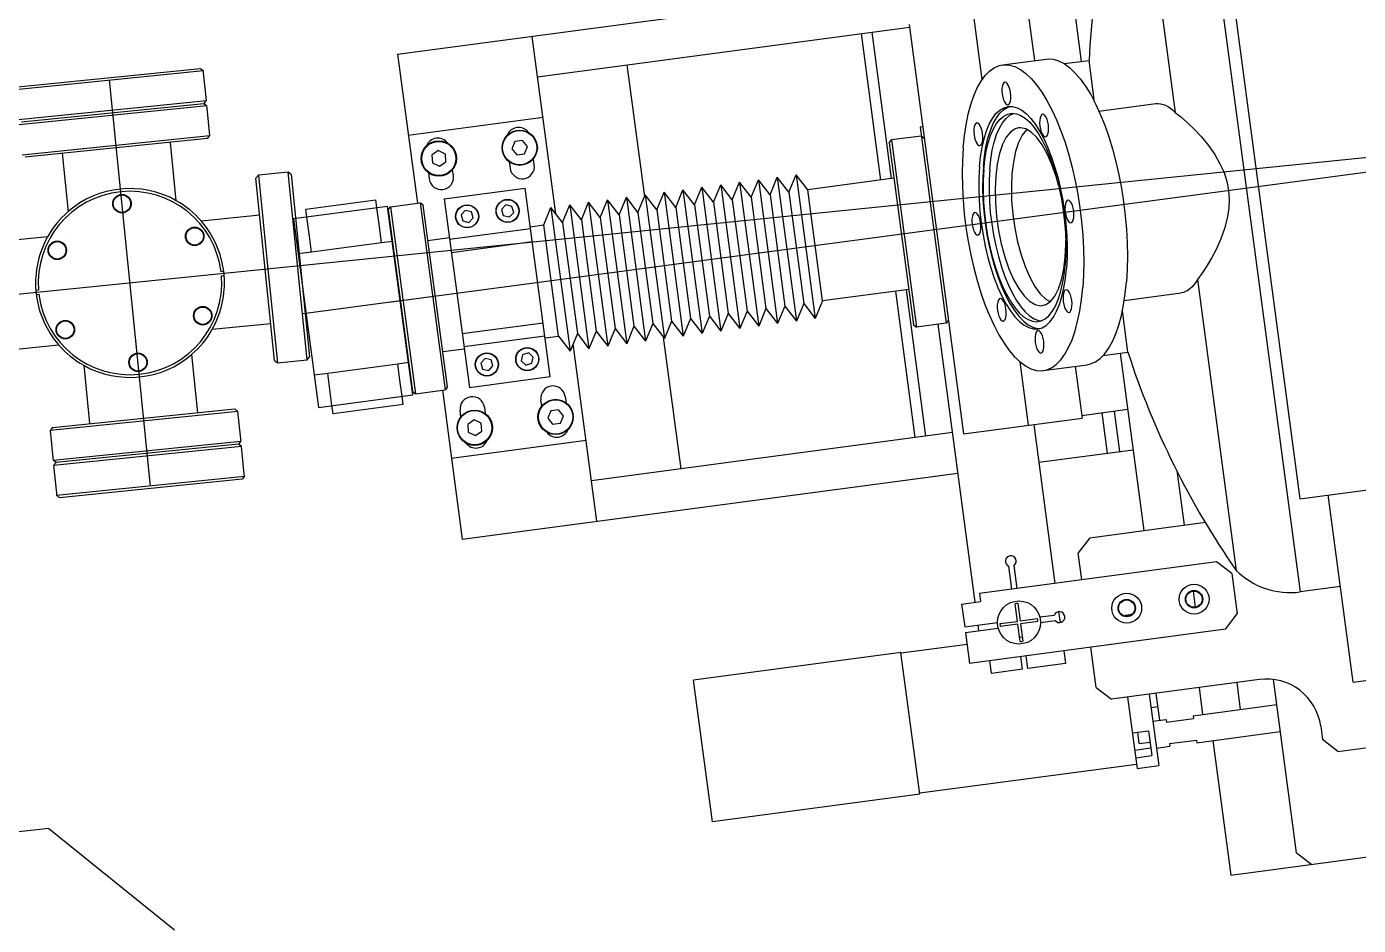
# Model space of a CAD drawing. Extents: x -50 to 48714, y -13211 to 6743.
# Drawn here: x 29186.7 to 29676.6, y 876 to 1206.8 of the extents above; entities that cross this region are included whole.
import ezdxf

# ---------------------------------------------------------------- set-up
doc = ezdxf.new("R2010")
doc.units = 0
doc.header["$LTSCALE"] = 50
doc.linetypes.add('UE46_HMI$0$DASH_CENTER', pattern=[36, 24, -3, 6, -3])
doc.layers.get('0').update_dxf_attribs({"linetype": 'CONTINUOUS'})
for name, color, linetype in [('UE46_HMI$0$1', 7, 'CONTINUOUS'), ('UE46_HMI$0$AUTOVUE_8', 7, 'CONTINUOUS'), ('UE46_HMI$0$MEDIENVERSORGUN', 40, 'CONTINUOUS')]:
    doc.layers.add(name, color=color, linetype=linetype)

# ---------------------------------------------------------------- blocks, each defined once
blk = doc.blocks.new('UE46_HMI$0$KREUZST_CK_CF40')
at = {"layer": 'UE46_HMI$0$1', "color": 4, "linetype": 'UE46_HMI$0$DASH_CENTER'}
for p, q in [((13357.46, 1227.4), (12162.03, 1106.18)), ((12232.29, 1037.72), (12217.12, 1187.36))]:
    blk.add_line(p, q, dxfattribs=at)
at = {"layer": 'UE46_HMI$0$1', "color": 7, "linetype": 'CONTINUOUS'}
for p, q in [((12251.7, 1190.66), (12182.57, 1183.65)), ((12183.47, 1184.75), (12250.61, 1191.55)), ((12250.61, 1191.55), (12251.7, 1190.66)), ((12251.78, 1189.87), (12251.7, 1190.66)), ((12251.78, 1189.87), (12251.79, 1189.87)), ((12252.82, 1179.72), (12251.79, 1189.87)), ((12183.67, 1172.71), (12252.82, 1179.72)), ((12253.01, 1177.73), (12183.88, 1170.72)), ((12184.78, 1171.81), (12251.92, 1178.62)), ((12251.92, 1178.62), (12253.01, 1177.73)), ((12251.93, 1178.62), (12252.82, 1179.72)), ((12253.09, 1176.93), (12253.01, 1177.73)), ((12253.09, 1176.93), (12253.1, 1176.93)), ((12254.13, 1166.78), (12253.1, 1176.93)), ((12184.99, 1159.77), (12254.13, 1166.78)), ((12253.24, 1165.69), (12254.13, 1166.78)), ((12253.24, 1165.69), (12186.08, 1158.88)), ((12241.74, 1142.83), (12239.56, 1164.3)), ((12199.76, 1160.27), (12201.94, 1138.79)), ((12271.94, 1152.26), (12271.04, 1151.16)), ((12282.88, 1153.37), (12271.94, 1152.26)), ((12271.94, 1152.26), (12275.44, 1117.68)), ((12283.98, 1152.47), (12282.88, 1153.37)), ((12286.46, 1118.05), (12282.88, 1153.37)), ((12283.98, 1152.47), (12287.31, 1119.64)), ((12274.45, 1117.58), (12271.04, 1151.16)), ((12272.43, 1137.48), (12250.96, 1135.3)), ((12242.58, 1134.45), (12242.58, 1134.45)), ((12194.41, 1129.57), (12172.94, 1127.39)), ((12202.79, 1130.42), (12202.79, 1130.42)), ((12277.85, 1084.01), (12274.45, 1117.58)), ((12275.44, 1117.68), (12278.95, 1083.11)), ((12289.89, 1084.22), (12286.46, 1118.05)), ((12287.31, 1119.64), (12290.79, 1085.32)), ((12259.19, 1116.79), (12258.2, 1116.69)), ((12258.35, 1115.2), (12259.34, 1115.3)), ((12191.06, 1109.88), (12190.06, 1109.78)), ((12190.22, 1108.29), (12191.21, 1108.39)), ((12254.99, 1095.51), (12276.47, 1097.68)), ((12176.98, 1087.6), (12198.45, 1089.77)), ((12249.65, 1064.81), (12247.47, 1086.28)), ((12277.85, 1084.01), (12278.95, 1083.11)), ((12278.95, 1083.11), (12289.89, 1084.22)), ((12289.89, 1084.22), (12290.79, 1085.32)), ((12207.67, 1082.25), (12209.85, 1060.78)), ((12264.42, 1065.3), (12195.28, 1058.29)), ((12196.17, 1059.39), (12263.33, 1066.2)), ((12264.42, 1065.3), (12263.33, 1066.2)), ((12265.45, 1055.16), (12264.42, 1065.3)), ((12196.17, 1059.39), (12195.28, 1058.29)), ((12195.28, 1058.29), (12196.31, 1048.15)), ((12196.39, 1047.35), (12265.52, 1054.36)), ((12265.52, 1054.36), (12264.63, 1053.26)), ((12265.45, 1055.16), (12265.44, 1055.16)), ((12265.52, 1054.36), (12265.44, 1055.16)), ((12265.73, 1052.37), (12196.59, 1045.36)), ((12264.63, 1053.26), (12197.49, 1046.46)), ((12265.73, 1052.37), (12264.64, 1053.26)), ((12266.76, 1042.22), (12265.73, 1052.37)), ((12196.31, 1048.15), (12196.39, 1047.35)), ((12196.31, 1048.15), (12196.31, 1048.15)), ((12197.49, 1046.46), (12196.39, 1047.35)), ((12197.48, 1046.46), (12196.59, 1045.36)), ((12196.59, 1045.36), (12197.62, 1035.21)), ((12197.71, 1034.42), (12266.84, 1041.43)), ((12265.94, 1040.33), (12198.8, 1033.52)), ((12266.84, 1041.43), (12265.94, 1040.33)), ((12266.76, 1042.22), (12266.75, 1042.22)), ((12266.84, 1041.43), (12266.75, 1042.22)), ((12197.62, 1035.21), (12197.63, 1035.21)), ((12197.63, 1035.21), (12197.71, 1034.42)), ((12198.8, 1033.52), (12197.71, 1034.42))]:
    blk.add_line(p, q, dxfattribs=at)
for centre, radius in [((12221.74, 1141.74), 3.4), ((12221.74, 1141.74), 3.2), ((12248.51, 1129.7), 3.4), ((12248.51, 1129.7), 3.2), ((12197.94, 1124.57), 3.4), ((12197.94, 1124.57), 3.2), ((12251.47, 1100.5), 3.4), ((12251.47, 1100.5), 3.2), ((12200.9, 1095.37), 3.4), ((12200.9, 1095.37), 3.2), ((12227.67, 1083.34), 3.4), ((12227.67, 1083.34), 3.2)]:
    blk.add_circle(centre, radius, dxfattribs=at)
for radius, start, end in [(34.75, 60.6526, 130.9275), (33.75, 7.0634, -175.4833), (34.75, 40.9275, 60.6526), (34.75, 130.9275, 150.6526), (34.75, 7.0267, 40.9275), (34.75, 150.6526, -175.4467), (33.75, -172.9366, 4.5167), (34.75, -29.3474, 4.5533), (34.75, 4.5533, 7.0267), (34.75, -175.4467, -172.9733), (34.75, -172.9733, -139.0725), (34.75, -49.0725, -29.3474), (34.75, -139.0725, -119.3474), (34.75, -119.3474, -49.0725)]:
    blk.add_arc((12224.7, 1112.54), radius, start, end, dxfattribs=at)
blk = doc.blocks.new('UE46_HMI$0$OBEN')
at = {"color": 7, "linetype": 'CONTINUOUS'}
for p, q in [((12615.56, 1296.2), (12655.18, 998.83)), ((12594.99, 1282.42), (12609.26, 1175.3)), ((12624.51, 1263.1), (12655.15, 1033.13)), ((12323.14, 1196.71), (12470.83, 1216.39)), ((12571.28, 1219.69), (12574.68, 1194.11)), ((12538.25, 1187.42), (12535.13, 1210.83)), ((12554.95, 1213.47), (12557.5, 1194.39)), ((12374.68, 1188.44), (12511.47, 1206.67)), ((12511.34, 1207.66), (12531.42, 1057)), ((12381.4, 1138), (12372.7, 1203.31)), ((12500.97, 1150.44), (12493.79, 1204.32)), ((12497.58, 1204.82), (12504.76, 1150.95)), ((12323.14, 1196.71), (12330.44, 1141.94)), ((12407.53, 1192.82), (12413.99, 1144.34)), ((12540.95, 1190.56), (12542.68, 1191.78)), ((12542.68, 1191.78), (12544.49, 1192.56)), ((12544.49, 1192.56), (12545.73, 1192.83)), ((12545.73, 1192.83), (12561.82, 1194.97)), ((12545.73, 1192.83), (12546.37, 1192.89)), ((12546.37, 1192.89), (12548.3, 1192.76)), ((12548.3, 1192.76), (12550.28, 1192.18)), ((12550.28, 1192.18), (12552.28, 1191.15)), ((12552.28, 1191.15), (12554.29, 1189.69)), ((12561.82, 1194.97), (12562.45, 1195.03)), ((12562.45, 1195.03), (12564.39, 1194.9)), ((12564.39, 1194.9), (12566.36, 1194.32)), ((12566.36, 1194.32), (12568.36, 1193.3)), ((12568.36, 1193.3), (12570.37, 1191.83)), ((12568.4, 1193.27), (12577.55, 1194.49)), ((12570.37, 1191.83), (12572.37, 1189.94)), ((12579.59, 1179.14), (12577.55, 1194.49)), ((12536.42, 1184.34), (12537.81, 1186.82)), ((12537.81, 1186.82), (12539.33, 1188.9)), ((12539.33, 1188.9), (12540.95, 1190.56)), ((12545.88, 1185.77), (12545.65, 1185.07)), ((12546.2, 1186.24), (12545.88, 1185.77)), ((12546.59, 1186.43), (12546.2, 1186.24)), ((12547.01, 1186.34), (12546.59, 1186.43)), ((12547.44, 1185.98), (12547.01, 1186.34)), ((12547.85, 1185.36), (12547.44, 1185.98)), ((12554.29, 1189.69), (12556.28, 1187.8)), ((12556.28, 1187.8), (12558.26, 1185.49)), ((12572.37, 1189.94), (12574.34, 1187.63)), ((12574.34, 1187.63), (12576.28, 1184.93)), ((12534.06, 1178.24), (12535.17, 1181.47)), ((12535.17, 1181.47), (12536.42, 1184.34)), ((12545.51, 1184.17), (12545.49, 1183.15)), ((12545.49, 1183.15), (12545.58, 1182.06)), ((12545.65, 1185.07), (12545.51, 1184.17)), ((12545.58, 1182.06), (12545.78, 1180.99)), ((12545.78, 1180.99), (12546.07, 1180.01)), ((12548.21, 1184.53), (12547.85, 1185.36)), ((12548.5, 1183.55), (12548.21, 1184.53)), ((12548.7, 1182.48), (12548.5, 1183.55)), ((12548.79, 1181.39), (12548.7, 1182.48)), ((12548.77, 1180.37), (12548.79, 1181.39)), ((12558.26, 1185.49), (12560.19, 1182.79)), ((12560.19, 1182.79), (12562.07, 1179.72)), ((12576.28, 1184.93), (12578.15, 1181.86)), ((12578.15, 1181.86), (12579.96, 1178.44)), ((12533.1, 1174.68), (12534.06, 1178.24)), ((12543.3, 1174.88), (12544.71, 1176.19)), ((12544.71, 1176.19), (12546.2, 1177.07)), ((12544.74, 1175.07), (12546.14, 1176.38)), ((12546.07, 1180.01), (12546.43, 1179.18)), ((12546.14, 1176.38), (12547.64, 1177.27)), ((12546.2, 1177.07), (12547.78, 1177.51)), ((12546.43, 1179.18), (12546.84, 1178.56)), ((12546.84, 1178.56), (12547.27, 1178.19)), ((12547.27, 1178.19), (12547.7, 1178.11)), ((12547.64, 1177.27), (12548.51, 1177.51)), ((12547.7, 1178.11), (12548.08, 1178.3)), ((12547.78, 1177.51), (12549.41, 1177.5)), ((12548.08, 1178.3), (12548.4, 1178.77)), ((12548.4, 1178.77), (12548.64, 1179.47)), ((12548.64, 1179.47), (12548.77, 1180.37)), ((12549.41, 1177.5), (12551.08, 1177.04)), ((12551.08, 1177.04), (12552.78, 1176.14)), ((12552.78, 1176.14), (12554.48, 1174.8)), ((12562.07, 1179.72), (12563.87, 1176.3)), ((12563.87, 1176.3), (12565.6, 1172.56)), ((12579.96, 1178.44), (12581.68, 1174.71)), ((12581.19, 1175.76), (12602.13, 1178.55)), ((12602.13, 1178.55), (12603, 1178.6)), ((12603, 1178.6), (12603.88, 1178.52)), ((12603.88, 1178.52), (12604.77, 1178.3)), ((12604.77, 1178.3), (12605.66, 1177.96)), ((12605.66, 1177.96), (12606.57, 1177.48)), ((12606.57, 1177.48), (12607.47, 1176.88)), ((12607.47, 1176.88), (12608.37, 1176.15)), ((12608.37, 1176.15), (12609.26, 1175.3)), ((12327.1, 1166.97), (12376.66, 1173.58)), ((12532.31, 1170.8), (12533.1, 1174.68)), ((12535.88, 1171.24), (12535.56, 1170.77)), ((12536.27, 1171.44), (12535.88, 1171.24)), ((12536.69, 1171.35), (12536.27, 1171.44)), ((12537.12, 1170.98), (12536.69, 1171.35)), ((12540.84, 1171.01), (12542.01, 1173.14)), ((12541.24, 1168.68), (12542.28, 1171.2)), ((12542.01, 1173.14), (12543.3, 1174.88)), ((12542.28, 1171.2), (12543.45, 1173.33)), ((12542.37, 1169.24), (12543.52, 1171.24)), ((12543.45, 1173.33), (12544.74, 1175.07)), ((12543.52, 1171.24), (12544.8, 1172.83)), ((12544.57, 1169.53), (12545.73, 1171.53)), ((12544.8, 1172.83), (12546.18, 1173.99)), ((12545.73, 1171.53), (12547.01, 1173.12)), ((12546.18, 1173.99), (12547.65, 1174.72)), ((12547.01, 1173.12), (12548.39, 1174.29)), ((12547.65, 1174.72), (12548.68, 1174.96)), ((12548.39, 1174.29), (12549.72, 1174.95)), ((12548.68, 1174.96), (12549.2, 1175)), ((12549.2, 1175), (12550.8, 1174.83)), ((12550.8, 1174.83), (12552.43, 1174.22)), ((12552.43, 1174.22), (12554.08, 1173.16)), ((12554.08, 1173.16), (12555.72, 1171.68)), ((12554.48, 1174.8), (12556.17, 1173.05)), ((12555.72, 1171.68), (12557.34, 1169.78)), ((12556.17, 1173.05), (12557.83, 1170.89)), ((12559.4, 1172.4), (12559.38, 1171.38)), ((12559.38, 1171.38), (12559.47, 1170.29)), ((12559.53, 1173.3), (12559.4, 1172.4)), ((12559.77, 1174), (12559.53, 1173.3)), ((12560.09, 1174.47), (12559.77, 1174)), ((12560.47, 1174.66), (12560.09, 1174.47)), ((12560.9, 1174.57), (12560.47, 1174.66)), ((12561.33, 1174.21), (12560.9, 1174.57)), ((12561.74, 1173.59), (12561.33, 1174.21)), ((12562.1, 1172.76), (12561.74, 1173.59)), ((12562.39, 1171.78), (12562.1, 1172.76)), ((12562.59, 1170.71), (12562.39, 1171.78)), ((12565.6, 1172.56), (12567.22, 1168.53)), ((12581.68, 1174.71), (12583.3, 1170.68)), ((12609.26, 1175.3), (12611.36, 1173.65)), ((12611.36, 1173.65), (12613.71, 1171.6)), ((12613.71, 1171.6), (12616.26, 1169.14)), ((12515.8, 1166.64), (12504.89, 1165.19)), ((12516.36, 1170), (12515.37, 1169.86)), ((12515.37, 1169.86), (12524.98, 1097.75)), ((12516.92, 1165.78), (12515.8, 1166.64)), ((12531.23, 1162.27), (12531.68, 1166.66)), ((12531.68, 1166.66), (12532.31, 1170.8)), ((12535.19, 1169.17), (12535.17, 1168.15)), ((12535.17, 1168.15), (12535.26, 1167.06)), ((12535.33, 1170.07), (12535.19, 1169.17)), ((12535.26, 1167.06), (12535.46, 1165.99)), ((12535.56, 1170.77), (12535.33, 1170.07)), ((12537.53, 1170.36), (12537.12, 1170.98)), ((12537.89, 1169.53), (12537.53, 1170.36)), ((12538.18, 1168.55), (12537.89, 1169.53)), ((12538.38, 1167.48), (12538.18, 1168.55)), ((12538.47, 1166.4), (12538.38, 1167.48)), ((12538.45, 1165.37), (12538.47, 1166.4)), ((12538.91, 1165.63), (12539.8, 1168.49)), ((12539.8, 1168.49), (12540.84, 1171.01)), ((12540.35, 1165.82), (12541.24, 1168.68)), ((12540.46, 1164.13), (12541.34, 1166.86)), ((12541.34, 1166.86), (12542.37, 1169.24)), ((12542.67, 1164.42), (12543.55, 1167.16)), ((12543.55, 1167.16), (12544.57, 1169.53)), ((12547.02, 1166.16), (12545.66, 1163.49)), ((12548.61, 1168.11), (12547.02, 1166.16)), ((12550.37, 1169.3), (12548.61, 1168.11)), ((12551.63, 1169.65), (12550.37, 1169.3)), ((12552.28, 1169.69), (12551.63, 1169.65)), ((12553, 1166.96), (12551.63, 1164.28)), ((12554.27, 1169.28), (12552.28, 1169.69)), ((12554.58, 1168.91), (12553, 1166.96)), ((12556.31, 1168.06), (12554.27, 1169.28)), ((12554.72, 1169.01), (12554.58, 1168.91)), ((12558.34, 1166.09), (12556.31, 1168.06)), ((12557.34, 1169.78), (12558.92, 1167.5)), ((12557.83, 1170.89), (12559.44, 1168.36)), ((12558.92, 1167.5), (12560.44, 1164.86)), ((12559.44, 1168.36), (12560.98, 1165.49)), ((12559.47, 1170.29), (12559.67, 1169.22)), ((12559.67, 1169.22), (12559.96, 1168.24)), ((12559.96, 1168.24), (12560.32, 1167.41)), ((12560.32, 1167.41), (12560.73, 1166.79)), ((12560.73, 1166.79), (12561.16, 1166.42)), ((12561.16, 1166.42), (12561.58, 1166.34)), ((12561.58, 1166.34), (12561.97, 1166.53)), ((12561.97, 1166.53), (12562.29, 1167)), ((12562.29, 1167), (12562.52, 1167.7)), ((12562.52, 1167.7), (12562.66, 1168.6)), ((12562.68, 1169.62), (12562.59, 1170.71)), ((12562.66, 1168.6), (12562.68, 1169.62)), ((12567.22, 1168.53), (12568.72, 1164.25)), ((12583.3, 1170.68), (12584.81, 1166.39)), ((12584.81, 1166.39), (12586.19, 1161.88)), ((12616.26, 1169.14), (12618.91, 1166.28)), ((12618.91, 1166.28), (12621.47, 1163.13)), ((12338.11, 1161.26), (12335.73, 1159.63)), ((12340.72, 1160.01), (12338.11, 1161.26)), ((12366.31, 1164.63), (12365.21, 1161.96)), ((12365.21, 1161.96), (12366.97, 1159.67)), ((12369.17, 1165.01), (12366.31, 1164.63)), ((12370.93, 1162.72), (12369.17, 1165.01)), ((12369.83, 1160.06), (12370.93, 1162.72)), ((12504.03, 1164.07), (12504.89, 1165.19)), ((12504.03, 1164.07), (12512.95, 1097.16)), ((12504.89, 1165.19), (12514.07, 1096.3)), ((12531.23, 1162.27), (12530.96, 1157.67)), ((12535.46, 1165.99), (12535.75, 1165.01)), ((12535.75, 1165.01), (12536.11, 1164.18)), ((12536.11, 1164.18), (12536.52, 1163.56)), ((12536.52, 1163.56), (12536.95, 1163.2)), ((12536.95, 1163.2), (12537.38, 1163.11)), ((12537.38, 1163.11), (12537.76, 1163.31)), ((12537.62, 1158.98), (12538.18, 1162.45)), ((12537.76, 1163.31), (12538.08, 1163.77)), ((12538.08, 1163.77), (12538.32, 1164.48)), ((12538.18, 1162.45), (12538.91, 1165.63)), ((12538.32, 1164.48), (12538.45, 1165.37)), ((12539.06, 1159.17), (12539.62, 1162.64)), ((12539.62, 1162.64), (12540.35, 1165.82)), ((12539.74, 1161.08), (12540.46, 1164.13)), ((12541.39, 1158.03), (12541.95, 1161.37)), ((12541.95, 1161.37), (12542.67, 1164.42)), ((12545.66, 1163.49), (12544.55, 1160.16)), ((12551.63, 1164.28), (12550.52, 1160.95)), ((12560.31, 1163.39), (12558.34, 1166.09)), ((12562.18, 1160.04), (12560.31, 1163.39)), ((12560.44, 1164.86), (12561.89, 1161.88)), ((12560.98, 1165.49), (12562.43, 1162.29)), ((12561.89, 1161.88), (12563.23, 1158.61)), ((12562.43, 1162.29), (12563.78, 1158.81)), ((12568.72, 1164.25), (12570.11, 1159.74)), ((12586.19, 1161.88), (12587.44, 1157.19)), ((12621.47, 1163.13), (12623.79, 1159.81)), ((12335.73, 1159.63), (12335.95, 1156.75)), ((12335.95, 1156.75), (12338.56, 1155.5)), ((12338.56, 1155.5), (12340.94, 1157.13)), ((12340.94, 1157.13), (12340.72, 1160.01)), ((12364.23, 1157.11), (12364.53, 1154.81)), ((12366.97, 1159.67), (12369.83, 1160.06)), ((12373.46, 1156), (12373.15, 1158.3)), ((12530.96, 1157.67), (12530.86, 1152.91)), ((12537.22, 1155.27), (12537.62, 1158.98)), ((12538.66, 1155.46), (12539.06, 1159.17)), ((12538.8, 1154.15), (12539.19, 1157.73)), ((12539.19, 1157.73), (12539.74, 1161.08)), ((12541.01, 1154.44), (12541.39, 1158.03)), ((12544.55, 1160.16), (12543.72, 1156.26)), ((12549.7, 1157.05), (12549.17, 1152.68)), ((12550.52, 1160.95), (12549.7, 1157.05)), ((12563.89, 1156.13), (12562.18, 1160.04)), ((12563.23, 1158.61), (12564.47, 1155.08)), ((12563.78, 1158.81), (12565.02, 1155.09)), ((12570.11, 1159.74), (12571.36, 1155.04)), ((12587.44, 1157.19), (12588.54, 1152.34)), ((12623.79, 1159.81), (12625.73, 1156.45)), ((12625.73, 1156.45), (12627.22, 1153.15)), ((12334.49, 1153.15), (12334.8, 1150.85)), ((12343.72, 1152.04), (12343.41, 1154.35)), ((12460.17, 1145.01), (12462.84, 1151.48)), ((12467.11, 1145.93), (12462.84, 1151.48)), ((12462.84, 1151.48), (12469.89, 1098.52)), ((12467.11, 1145.93), (12469.77, 1152.4)), ((12474.05, 1146.85), (12469.77, 1152.4)), ((12469.77, 1152.4), (12476.83, 1099.44)), ((12530.86, 1152.91), (12530.95, 1148.01)), ((12537.22, 1155.27), (12537, 1151.36)), ((12538.44, 1151.55), (12538.4, 1147.47)), ((12538.66, 1155.46), (12538.44, 1151.55)), ((12538.8, 1154.15), (12538.59, 1150.35)), ((12541.01, 1154.44), (12540.8, 1150.65)), ((12543.2, 1151.88), (12542.99, 1147.14)), ((12543.72, 1156.26), (12543.2, 1151.88)), ((12549.17, 1152.68), (12548.96, 1147.94)), ((12565.41, 1151.74), (12563.89, 1156.13)), ((12564.47, 1155.08), (12565.58, 1151.33)), ((12565.02, 1155.09), (12566.13, 1151.17)), ((12566.27, 1148.57), (12565.41, 1151.74)), ((12571.36, 1155.04), (12572.46, 1150.2)), ((12588.54, 1152.34), (12589.49, 1147.39)), ((12627.22, 1153.15), (12628.27, 1149.9)), ((12340.31, 1143.51), (12370.05, 1147.47)), ((12379.3, 1078.09), (12370.05, 1147.47)), ((12425.47, 1140.38), (12428.14, 1146.85)), ((12432.41, 1141.31), (12428.14, 1146.85)), ((12428.14, 1146.85), (12435.2, 1093.9)), ((12432.41, 1141.31), (12435.08, 1147.78)), ((12439.35, 1142.23), (12435.08, 1147.78)), ((12435.08, 1147.78), (12442.14, 1094.82)), ((12439.35, 1142.23), (12442.02, 1148.7)), ((12446.29, 1143.16), (12442.02, 1148.7)), ((12442.02, 1148.7), (12449.08, 1095.75)), ((12446.29, 1143.16), (12448.96, 1149.63)), ((12453.23, 1144.08), (12448.96, 1149.63)), ((12448.96, 1149.63), (12456.02, 1096.67)), ((12453.23, 1144.08), (12455.9, 1150.55)), ((12460.17, 1145.01), (12455.9, 1150.55)), ((12455.9, 1150.55), (12462.95, 1097.6)), ((12505.76, 1151.08), (12474.05, 1146.85)), ((12479.5, 1105.92), (12474.05, 1146.85)), ((12530.95, 1148.01), (12531.21, 1143.02)), ((12537, 1151.36), (12536.96, 1147.28)), ((12536.96, 1147.28), (12537.1, 1143.09)), ((12538.4, 1147.47), (12538.53, 1143.28)), ((12538.59, 1150.35), (12538.56, 1146.4)), ((12540.8, 1150.65), (12540.76, 1146.69)), ((12540.76, 1146.69), (12540.91, 1142.63)), ((12542.99, 1147.14), (12543.1, 1142.14)), ((12548.96, 1147.94), (12549.07, 1142.94)), ((12565.58, 1151.33), (12566.55, 1147.42)), ((12566.13, 1151.17), (12567.1, 1147.08)), ((12566.55, 1147.42), (12567.38, 1143.37)), ((12567.1, 1147.08), (12567.91, 1142.89)), ((12572.46, 1150.2), (12573.4, 1145.25)), ((12589.49, 1147.39), (12590.27, 1142.37)), ((12628.27, 1149.9), (12628.9, 1146.66)), ((12628.9, 1146.66), (12629.14, 1143.37)), ((12320.53, 1140.62), (12330.44, 1141.94)), ((12330.44, 1141.94), (12331.43, 1142.08)), ((12332.55, 1141.22), (12331.43, 1142.08)), ((12331.43, 1142.08), (12340.61, 1073.18)), ((12340.31, 1143.51), (12349.56, 1074.12)), ((12390.78, 1135.76), (12393.45, 1142.23)), ((12397.72, 1136.68), (12393.45, 1142.23)), ((12393.45, 1142.23), (12400.51, 1089.27)), ((12397.72, 1136.68), (12400.39, 1143.16)), ((12404.66, 1137.61), (12400.39, 1143.16)), ((12400.39, 1143.16), (12407.44, 1090.2)), ((12404.66, 1137.61), (12407.33, 1144.08)), ((12411.6, 1138.53), (12407.33, 1144.08)), ((12407.33, 1144.08), (12414.38, 1091.12)), ((12411.6, 1138.53), (12414.27, 1145)), ((12418.54, 1139.46), (12414.27, 1145)), ((12414.27, 1145), (12421.32, 1092.05)), ((12418.54, 1139.46), (12421.2, 1145.93)), ((12425.47, 1140.38), (12421.2, 1145.93)), ((12421.2, 1145.93), (12428.26, 1092.97)), ((12439.35, 1142.23), (12444.81, 1101.29)), ((12446.29, 1143.16), (12451.75, 1102.22)), ((12453.23, 1144.08), (12458.68, 1103.14)), ((12460.17, 1145.01), (12465.62, 1104.07)), ((12467.11, 1145.93), (12472.56, 1104.99)), ((12531.21, 1143.02), (12531.66, 1137.98)), ((12537.1, 1143.09), (12537.41, 1138.82)), ((12538.53, 1143.28), (12538.85, 1139.01)), ((12538.56, 1146.4), (12538.71, 1142.33)), ((12538.71, 1142.33), (12539.03, 1138.2)), ((12540.91, 1142.63), (12541.23, 1138.49)), ((12543.1, 1142.14), (12543.52, 1137.02)), ((12549.07, 1142.94), (12549.5, 1137.82)), ((12567.38, 1143.37), (12568.04, 1139.25)), ((12567.91, 1142.89), (12568.57, 1138.62)), ((12568.85, 1141.65), (12568.72, 1140.76)), ((12569.09, 1142.36), (12568.85, 1141.65)), ((12569.41, 1142.82), (12569.09, 1142.36)), ((12569.79, 1143.02), (12569.41, 1142.82)), ((12570.22, 1142.93), (12569.79, 1143.02)), ((12570.65, 1142.56), (12570.22, 1142.93)), ((12571.06, 1141.95), (12570.65, 1142.56)), ((12571.42, 1141.12), (12571.06, 1141.95)), ((12573.4, 1145.25), (12574.19, 1140.22)), ((12590.27, 1142.37), (12590.89, 1137.31)), ((12629.14, 1143.37), (12628.98, 1139.95)), ((12319.67, 1139.5), (12320.53, 1140.62)), ((12319.67, 1139.5), (12328.58, 1072.59)), ((12320.53, 1140.62), (12329.71, 1071.73)), ((12341.47, 1074.31), (12332.55, 1141.22)), ((12348.07, 1139.28), (12346.49, 1137.6)), ((12346.49, 1137.6), (12347.16, 1135.38)), ((12350.32, 1138.75), (12348.07, 1139.28)), ((12350.99, 1136.54), (12350.32, 1138.75)), ((12362.94, 1141.26), (12361.36, 1139.58)), ((12361.36, 1139.58), (12362.03, 1137.37)), ((12362.03, 1137.37), (12364.28, 1136.84)), ((12365.19, 1140.73), (12362.94, 1141.26)), ((12364.28, 1136.84), (12365.86, 1138.52)), ((12365.86, 1138.52), (12365.19, 1140.73)), ((12376.9, 1133.91), (12379.57, 1140.38)), ((12383.84, 1134.83), (12379.57, 1140.38)), ((12379.57, 1140.38), (12386.63, 1087.43)), ((12383.84, 1134.83), (12386.51, 1141.31)), ((12390.78, 1135.76), (12386.51, 1141.31)), ((12386.51, 1141.31), (12393.57, 1088.35)), ((12404.66, 1137.61), (12410.11, 1096.67)), ((12411.6, 1138.53), (12417.05, 1097.6)), ((12418.54, 1139.46), (12423.99, 1098.52)), ((12425.47, 1140.38), (12430.93, 1099.44)), ((12432.41, 1141.31), (12437.87, 1100.37)), ((12531.66, 1137.98), (12532.27, 1132.92)), ((12534.62, 1137.09), (12534.48, 1136.19)), ((12534.85, 1137.79), (12534.62, 1137.09)), ((12535.17, 1138.26), (12534.85, 1137.79)), ((12535.56, 1138.46), (12535.17, 1138.26)), ((12535.98, 1138.37), (12535.56, 1138.46)), ((12536.41, 1138), (12535.98, 1138.37)), ((12536.82, 1137.38), (12536.41, 1138)), ((12537.19, 1136.55), (12536.82, 1137.38)), ((12537.41, 1138.82), (12537.89, 1134.53)), ((12538.85, 1139.01), (12539.33, 1134.72)), ((12539.03, 1138.2), (12539.52, 1134.04)), ((12541.23, 1138.49), (12541.73, 1134.34)), ((12543.52, 1137.02), (12544.26, 1131.9)), ((12549.5, 1137.82), (12550.23, 1132.69)), ((12568.04, 1139.25), (12568.54, 1135.1)), ((12568.57, 1138.62), (12569.05, 1134.33)), ((12568.72, 1140.76), (12568.7, 1139.73)), ((12568.7, 1139.73), (12568.79, 1138.65)), ((12568.79, 1138.65), (12568.99, 1137.58)), ((12568.99, 1137.58), (12569.28, 1136.59)), ((12571.71, 1140.13), (12571.42, 1141.12)), ((12571.91, 1139.06), (12571.71, 1140.13)), ((12571.84, 1136.06), (12571.98, 1136.95)), ((12572, 1137.98), (12571.91, 1139.06)), ((12571.98, 1136.95), (12572, 1137.98)), ((12574.19, 1140.22), (12574.8, 1135.17)), ((12590.89, 1137.31), (12591.33, 1132.27)), ((12628.98, 1139.95), (12628.4, 1136.37)), ((12342.3, 1128.64), (12372.03, 1132.61)), ((12347.16, 1135.38), (12349.41, 1134.86)), ((12349.41, 1134.86), (12350.99, 1136.54)), ((12371.95, 1133.25), (12376.9, 1133.91)), ((12382.36, 1092.97), (12376.9, 1133.91)), ((12383.84, 1134.83), (12389.3, 1093.9)), ((12390.78, 1135.76), (12396.24, 1094.82)), ((12397.72, 1136.68), (12403.17, 1095.75)), ((12532.27, 1132.92), (12533.06, 1127.9)), ((12534.48, 1136.19), (12534.46, 1135.17)), ((12534.46, 1135.17), (12534.55, 1134.08)), ((12534.55, 1134.08), (12534.75, 1133.01)), ((12534.75, 1133.01), (12535.04, 1132.03)), ((12535.04, 1132.03), (12535.4, 1131.2)), ((12537.48, 1135.57), (12537.19, 1136.55)), ((12537.67, 1134.5), (12537.48, 1135.57)), ((12537.61, 1131.5), (12537.74, 1132.39)), ((12537.76, 1133.42), (12537.67, 1134.5)), ((12537.74, 1132.39), (12537.76, 1133.42)), ((12537.89, 1134.53), (12538.55, 1130.26)), ((12539.33, 1134.72), (12539.99, 1130.45)), ((12539.52, 1134.04), (12540.19, 1129.92)), ((12541.73, 1134.34), (12542.39, 1130.21)), ((12544.26, 1131.9), (12545.28, 1126.9)), ((12550.23, 1132.69), (12551.25, 1127.69)), ((12568.54, 1135.1), (12568.86, 1130.96)), ((12569.05, 1134.33), (12569.37, 1130.06)), ((12569.28, 1136.59), (12569.64, 1135.76)), ((12569.64, 1135.76), (12570.05, 1135.15)), ((12570.05, 1135.15), (12570.48, 1134.78)), ((12570.48, 1134.78), (12570.9, 1134.69)), ((12570.9, 1134.69), (12571.29, 1134.89)), ((12571.29, 1134.89), (12571.61, 1135.35)), ((12571.61, 1135.35), (12571.84, 1136.06)), ((12574.8, 1135.17), (12575.25, 1130.13)), ((12591.33, 1132.27), (12591.59, 1127.28)), ((12627.41, 1132.62), (12626.04, 1128.81)), ((12628.4, 1136.37), (12627.41, 1132.62)), ((12334.28, 1128.23), (12342.21, 1129.29)), ((12372.69, 1127.65), (12342.96, 1123.69)), ((12533.06, 1127.9), (12534, 1122.95)), ((12535.4, 1131.2), (12535.81, 1130.58)), ((12535.81, 1130.58), (12536.24, 1130.22)), ((12536.24, 1130.22), (12536.67, 1130.13)), ((12536.67, 1130.13), (12537.05, 1130.32)), ((12537.05, 1130.32), (12537.37, 1130.79)), ((12537.37, 1130.79), (12537.61, 1131.5)), ((12538.55, 1130.26), (12539.36, 1126.06)), ((12539.99, 1130.45), (12540.8, 1126.25)), ((12540.19, 1129.92), (12541.01, 1125.88)), ((12542.39, 1130.21), (12543.22, 1126.17)), ((12551.25, 1127.69), (12552.54, 1122.94)), ((12568.86, 1130.96), (12569.01, 1126.89)), ((12568.99, 1126.74), (12568.96, 1128.25)), ((12569.37, 1130.06), (12569.5, 1125.87)), ((12575.25, 1130.13), (12575.51, 1125.14)), ((12591.59, 1127.28), (12591.68, 1122.38)), ((12626.04, 1128.81), (12624.39, 1125.1)), ((12534, 1122.95), (12535.11, 1118.1)), ((12539.36, 1126.06), (12540.33, 1121.98)), ((12540.8, 1126.25), (12541.77, 1122.17)), ((12541.01, 1125.88), (12541.98, 1121.96)), ((12541.77, 1122.17), (12542.88, 1118.25)), ((12543.22, 1126.17), (12544.19, 1122.25)), ((12544.19, 1122.25), (12545.3, 1118.51)), ((12545.28, 1126.9), (12546.57, 1122.14)), ((12546.57, 1122.14), (12548.08, 1117.76)), ((12552.54, 1122.94), (12554.06, 1118.55)), ((12568.97, 1122.94), (12568.76, 1119.15)), ((12568.78, 1122), (12568.99, 1126.74)), ((12569.01, 1126.89), (12568.97, 1122.94)), ((12569.5, 1125.87), (12569.46, 1121.79)), ((12575.51, 1125.14), (12575.6, 1120.24)), ((12591.68, 1122.38), (12591.59, 1117.62)), ((12624.39, 1125.1), (12622.59, 1121.65)), ((12535.11, 1118.1), (12536.35, 1113.41)), ((12540.33, 1121.98), (12541.44, 1118.06)), ((12541.44, 1118.06), (12542.68, 1114.33)), ((12541.98, 1121.96), (12543.09, 1118.21)), ((12542.88, 1118.25), (12544.11, 1114.53)), ((12543.09, 1118.21), (12544.33, 1114.69)), ((12545.3, 1118.51), (12546.54, 1114.98)), ((12548.08, 1117.76), (12549.8, 1113.84)), ((12554.06, 1118.55), (12555.77, 1114.64)), ((12567.43, 1113.72), (12568.25, 1117.62)), ((12568.25, 1117.62), (12568.78, 1122)), ((12568.38, 1115.56), (12568.76, 1119.15)), ((12568.84, 1114.16), (12569.24, 1117.87)), ((12569.46, 1121.79), (12569.24, 1117.87)), ((12575.6, 1120.24), (12575.5, 1115.48)), ((12591.59, 1117.62), (12591.31, 1113.02)), ((12620.78, 1118.61), (12619.04, 1116.01)), ((12622.59, 1121.65), (12620.78, 1118.61)), ((12536.35, 1113.41), (12537.74, 1108.9)), ((12542.68, 1114.33), (12544.03, 1110.86)), ((12544.11, 1114.53), (12545.47, 1111.05)), ((12544.33, 1114.69), (12545.68, 1111.41)), ((12546.54, 1114.98), (12547.88, 1111.71)), ((12549.8, 1113.84), (12551.66, 1110.49)), ((12555.77, 1114.64), (12557.64, 1111.29)), ((12566.32, 1110.4), (12567.43, 1113.72)), ((12567.82, 1112.22), (12568.38, 1115.56)), ((12568.28, 1110.7), (12568.84, 1114.16)), ((12575.5, 1115.48), (12575.23, 1110.88)), ((12590.86, 1108.63), (12591.31, 1113.02)), ((12616.81, 1112.82), (12616.13, 1111.88)), ((12617.45, 1113.87), (12616.81, 1112.82)), ((12619.04, 1116.01), (12617.45, 1113.87)), ((12617.45, 1113.87), (12631.72, 1006.75)), ((12511.22, 1110.14), (12479.5, 1105.92)), ((12513.6, 1055.63), (12506.42, 1109.5)), ((12510.22, 1110.01), (12517.4, 1056.14)), ((12537.74, 1108.9), (12539.24, 1104.61)), ((12544.03, 1110.86), (12545.48, 1107.66)), ((12545.47, 1111.05), (12546.92, 1107.85)), ((12545.48, 1107.66), (12547.02, 1104.78)), ((12545.68, 1111.41), (12547.12, 1108.44)), ((12546.92, 1107.85), (12548.46, 1104.97)), ((12547.12, 1108.44), (12548.64, 1105.79)), ((12547.88, 1111.71), (12549.33, 1108.73)), ((12549.33, 1108.73), (12550.85, 1106.09)), ((12551.66, 1110.49), (12553.64, 1107.8)), ((12553.64, 1107.8), (12555.67, 1105.82)), ((12557.64, 1111.29), (12559.61, 1108.59)), ((12559.61, 1108.59), (12561.64, 1106.61)), ((12563.37, 1105.77), (12564.95, 1107.72)), ((12564.95, 1107.72), (12566.32, 1110.4)), ((12566.22, 1106.43), (12567.1, 1109.16)), ((12566.66, 1104.66), (12567.55, 1107.52)), ((12567.1, 1109.16), (12567.82, 1112.22)), ((12567.55, 1107.52), (12568.28, 1110.7)), ((12568.01, 1107.78), (12567.99, 1106.75)), ((12568.15, 1108.67), (12568.01, 1107.78)), ((12568.38, 1109.38), (12568.15, 1108.67)), ((12568.7, 1109.84), (12568.38, 1109.38)), ((12569.09, 1110.04), (12568.7, 1109.84)), ((12569.51, 1109.95), (12569.09, 1110.04)), ((12569.94, 1109.58), (12569.51, 1109.95)), ((12570.35, 1108.97), (12569.94, 1109.58)), ((12570.71, 1108.14), (12570.35, 1108.97)), ((12571, 1107.15), (12570.71, 1108.14)), ((12574.78, 1106.49), (12575.23, 1110.88)), ((12590.24, 1104.49), (12590.86, 1108.63)), ((12590.48, 1106.08), (12611.42, 1108.87)), ((12612.27, 1109.05), (12611.42, 1108.87)), ((12613.09, 1109.36), (12612.27, 1109.05)), ((12613.89, 1109.8), (12613.09, 1109.36)), ((12614.67, 1110.37), (12613.89, 1109.8)), ((12615.42, 1111.06), (12614.67, 1110.37)), ((12616.13, 1111.88), (12615.42, 1111.06)), ((12458.68, 1103.14), (12456.02, 1096.67)), ((12458.68, 1103.14), (12462.95, 1097.6)), ((12465.62, 1104.07), (12462.95, 1097.6)), ((12465.62, 1104.07), (12469.89, 1098.52)), ((12472.56, 1104.99), (12469.89, 1098.52)), ((12472.56, 1104.99), (12476.83, 1099.44)), ((12479.5, 1105.92), (12476.83, 1099.44)), ((12539.24, 1104.61), (12540.87, 1100.59)), ((12543.8, 1104.55), (12543.78, 1103.53)), ((12543.78, 1103.53), (12543.87, 1102.44)), ((12543.94, 1105.45), (12543.8, 1104.55)), ((12543.87, 1102.44), (12544.07, 1101.37)), ((12544.17, 1106.15), (12543.94, 1105.45)), ((12544.49, 1106.62), (12544.17, 1106.15)), ((12544.88, 1106.81), (12544.49, 1106.62)), ((12545.3, 1106.72), (12544.88, 1106.81)), ((12545.73, 1106.36), (12545.3, 1106.72)), ((12546.14, 1105.74), (12545.73, 1106.36)), ((12546.51, 1104.91), (12546.14, 1105.74)), ((12546.79, 1103.93), (12546.51, 1104.91)), ((12546.99, 1102.86), (12546.79, 1103.93)), ((12547.08, 1101.77), (12546.99, 1102.86)), ((12547.02, 1104.78), (12548.63, 1102.25)), ((12548.46, 1104.97), (12550.07, 1102.44)), ((12548.64, 1105.79), (12550.22, 1103.51)), ((12550.07, 1102.44), (12551.72, 1100.29)), ((12550.22, 1103.51), (12551.84, 1101.61)), ((12550.85, 1106.09), (12552.43, 1103.8)), ((12552.43, 1103.8), (12554.05, 1101.91)), ((12555.67, 1105.82), (12557.7, 1104.61)), ((12557.7, 1104.61), (12559.7, 1104.19)), ((12559.7, 1104.19), (12560.35, 1104.23)), ((12560.35, 1104.23), (12561.6, 1104.58)), ((12561.6, 1104.58), (12563.37, 1105.77)), ((12561.64, 1106.61), (12563.23, 1105.67)), ((12564.04, 1102.06), (12565.2, 1104.05)), ((12565.2, 1104.05), (12566.22, 1106.43)), ((12565.62, 1102.14), (12566.66, 1104.66)), ((12567.99, 1106.75), (12568.08, 1105.67)), ((12568.08, 1105.67), (12568.28, 1104.6)), ((12568.28, 1104.6), (12568.57, 1103.61)), ((12568.57, 1103.61), (12568.93, 1102.78)), ((12568.93, 1102.78), (12569.34, 1102.17)), ((12570.9, 1102.37), (12571.14, 1103.08)), ((12571.2, 1106.08), (12571, 1107.15)), ((12571.14, 1103.08), (12571.27, 1103.97)), ((12571.29, 1105), (12571.2, 1106.08)), ((12571.27, 1103.97), (12571.29, 1105)), ((12574.15, 1102.34), (12574.78, 1106.49)), ((12589.44, 1100.61), (12590.24, 1104.49)), ((12591.86, 1087.04), (12589.81, 1102.43)), ((12346.92, 1093.95), (12376.66, 1097.91)), ((12417.05, 1097.6), (12414.38, 1091.12)), ((12417.05, 1097.6), (12421.32, 1092.05)), ((12423.99, 1098.52), (12421.32, 1092.05)), ((12423.99, 1098.52), (12428.26, 1092.97)), ((12430.93, 1099.44), (12428.26, 1092.97)), ((12430.93, 1099.44), (12435.2, 1093.9)), ((12437.87, 1100.37), (12435.2, 1093.9)), ((12437.87, 1100.37), (12442.14, 1094.82)), ((12444.81, 1101.29), (12442.14, 1094.82)), ((12444.81, 1101.29), (12449.08, 1095.75)), ((12451.75, 1102.22), (12449.08, 1095.75)), ((12451.75, 1102.22), (12456.02, 1096.67)), ((12524.98, 1097.75), (12514.07, 1096.3)), ((12525.84, 1098.87), (12524.98, 1097.75)), ((12540.87, 1100.59), (12542.59, 1096.85)), ((12544.07, 1101.37), (12544.36, 1100.39)), ((12544.36, 1100.39), (12544.72, 1099.56)), ((12544.72, 1099.56), (12545.13, 1098.94)), ((12545.13, 1098.94), (12545.56, 1098.57)), ((12545.56, 1098.57), (12545.99, 1098.49)), ((12545.99, 1098.49), (12546.37, 1098.68)), ((12546.37, 1098.68), (12546.69, 1099.15)), ((12546.69, 1099.15), (12546.93, 1099.85)), ((12546.93, 1099.85), (12547.06, 1100.75)), ((12547.06, 1100.75), (12547.08, 1101.77)), ((12548.63, 1102.25), (12550.29, 1100.1)), ((12550.29, 1100.1), (12551.98, 1098.34)), ((12551.72, 1100.29), (12553.41, 1098.54)), ((12551.84, 1101.61), (12553.49, 1100.13)), ((12551.98, 1098.34), (12553.68, 1097.01)), ((12553.41, 1098.54), (12555.12, 1097.2)), ((12553.49, 1100.13), (12555.14, 1099.07)), ((12554.05, 1101.91), (12555.69, 1100.42)), ((12555.14, 1099.07), (12556.77, 1098.46)), ((12555.69, 1100.42), (12557.34, 1099.37)), ((12556.77, 1098.46), (12558.37, 1098.29)), ((12557.34, 1099.37), (12558.97, 1098.75)), ((12558.37, 1098.29), (12558.89, 1098.34)), ((12558.89, 1098.34), (12559.91, 1098.57)), ((12558.97, 1098.75), (12560.05, 1098.64)), ((12559.91, 1098.57), (12561.38, 1099.3)), ((12561.38, 1099.3), (12562.76, 1100.47)), ((12561.75, 1096.95), (12563.16, 1098.27)), ((12562.76, 1100.47), (12564.04, 1102.06)), ((12563.16, 1098.27), (12564.45, 1100.01)), ((12564.45, 1100.01), (12565.62, 1102.14)), ((12569.34, 1102.17), (12569.77, 1101.8)), ((12569.77, 1101.8), (12570.2, 1101.71)), ((12570.2, 1101.71), (12570.58, 1101.91)), ((12570.58, 1101.91), (12570.9, 1102.37)), ((12572.4, 1094.91), (12573.36, 1098.47)), ((12573.36, 1098.47), (12574.15, 1102.34)), ((12588.49, 1097.05), (12589.44, 1100.61)), ((12377.32, 1092.96), (12347.58, 1088.99)), ((12377.4, 1092.31), (12382.36, 1092.97)), ((12382.36, 1092.97), (12386.63, 1087.43)), ((12389.3, 1093.9), (12386.63, 1087.43)), ((12389.3, 1093.9), (12393.57, 1088.35)), ((12396.24, 1094.82), (12393.57, 1088.35)), ((12396.24, 1094.82), (12400.51, 1089.27)), ((12403.17, 1095.75), (12400.51, 1089.27)), ((12403.17, 1095.75), (12407.44, 1090.2)), ((12410.11, 1096.67), (12407.44, 1090.2)), ((12410.11, 1096.67), (12414.38, 1091.12)), ((12512.95, 1097.16), (12514.07, 1096.3)), ((12535.64, 995.01), (12522, 1097.36)), ((12542.59, 1096.85), (12544.39, 1093.43)), ((12544.39, 1093.43), (12546.27, 1090.36)), ((12553.68, 1097.01), (12555.38, 1096.11)), ((12555.12, 1097.2), (12556.82, 1096.3)), ((12555.38, 1096.11), (12557.05, 1095.65)), ((12556.82, 1096.3), (12558.49, 1095.84)), ((12557.05, 1095.65), (12558.69, 1095.64)), ((12557.69, 1092.78), (12557.67, 1091.75)), ((12557.82, 1093.67), (12557.69, 1092.78)), ((12558.06, 1094.38), (12557.82, 1093.67)), ((12558.38, 1094.84), (12558.06, 1094.38)), ((12558.76, 1095.04), (12558.38, 1094.84)), ((12558.49, 1095.84), (12559.39, 1095.83)), ((12558.69, 1095.64), (12560.26, 1096.07)), ((12559.19, 1094.95), (12558.76, 1095.04)), ((12559.62, 1094.59), (12559.19, 1094.95)), ((12560.03, 1093.97), (12559.62, 1094.59)), ((12560.39, 1093.14), (12560.03, 1093.97)), ((12560.26, 1096.07), (12561.75, 1096.95)), ((12560.68, 1092.16), (12560.39, 1093.14)), ((12571.29, 1091.68), (12572.4, 1094.91)), ((12586.12, 1090.95), (12587.38, 1093.82)), ((12587.38, 1093.82), (12588.49, 1097.05)), ((12339.74, 1087.29), (12347.67, 1088.35)), ((12396.47, 1024.89), (12387.77, 1090.2)), ((12420.88, 1092.62), (12427.34, 1044.14)), ((12546.27, 1090.36), (12548.2, 1087.66)), ((12557.67, 1091.75), (12557.76, 1090.67)), ((12557.76, 1090.67), (12557.96, 1089.6)), ((12557.96, 1089.6), (12558.25, 1088.62)), ((12558.25, 1088.62), (12558.61, 1087.79)), ((12558.61, 1087.79), (12559.02, 1087.17)), ((12560.58, 1087.38), (12560.81, 1088.08)), ((12560.88, 1091.09), (12560.68, 1092.16)), ((12560.81, 1088.08), (12560.95, 1088.98)), ((12560.97, 1090), (12560.88, 1091.09)), ((12560.95, 1088.98), (12560.97, 1090)), ((12568.65, 1086.33), (12570.04, 1088.81)), ((12570.04, 1088.81), (12571.29, 1091.68)), ((12583.22, 1086.39), (12584.73, 1088.47)), ((12584.73, 1088.47), (12586.12, 1090.95)), ((12355.34, 1084.76), (12353.76, 1083.08)), ((12353.76, 1083.08), (12354.42, 1080.87)), ((12357.59, 1084.23), (12355.34, 1084.76)), ((12358.25, 1082.02), (12357.59, 1084.23)), ((12369.17, 1086.09), (12368.67, 1083.84)), ((12368.67, 1083.84), (12370.37, 1082.28)), ((12371.38, 1086.79), (12369.17, 1086.09)), ((12370.37, 1082.28), (12372.57, 1082.97)), ((12373.08, 1085.22), (12371.38, 1086.79)), ((12372.57, 1082.97), (12373.08, 1085.22)), ((12548.2, 1087.66), (12550.18, 1085.35)), ((12550.18, 1085.35), (12552.18, 1083.46)), ((12552.09, 1083.54), (12555.21, 1060.17)), ((12552.18, 1083.46), (12554.18, 1081.99)), ((12559.02, 1087.17), (12559.45, 1086.8)), ((12559.45, 1086.8), (12559.87, 1086.71)), ((12559.87, 1086.71), (12560.26, 1086.91)), ((12560.26, 1086.91), (12560.58, 1087.38)), ((12565.51, 1082.59), (12567.13, 1084.25)), ((12567.13, 1084.25), (12568.65, 1086.33)), ((12578.06, 1082.73), (12579.87, 1083.51)), ((12579.87, 1083.51), (12581.59, 1084.73)), ((12581.59, 1084.73), (12583.22, 1086.39)), ((12582.65, 1085.82), (12591.86, 1087.04)), ((12589, 1086.66), (12597.69, 1021.44)), ((12655.15, 1033.13), (13064.53, 1087.68)), ((12349.56, 1074.12), (12379.3, 1078.09)), ((12354.42, 1080.87), (12356.67, 1080.34)), ((12356.67, 1080.34), (12358.25, 1082.02)), ((12554.18, 1081.99), (12556.18, 1080.97)), ((12556.18, 1080.97), (12558.16, 1080.39)), ((12558.16, 1080.39), (12560.09, 1080.26)), ((12560.09, 1080.26), (12560.73, 1080.32)), ((12560.73, 1080.32), (12576.81, 1082.46)), ((12560.73, 1080.32), (12561.97, 1080.59)), ((12561.97, 1080.59), (12563.78, 1081.37)), ((12563.78, 1081.37), (12565.51, 1082.59)), ((12572.49, 1081.89), (12575.03, 1062.81)), ((12576.81, 1082.46), (12578.06, 1082.73)), ((12329.71, 1071.73), (12339.62, 1073.05)), ((12339.62, 1073.05), (12340.61, 1073.18)), ((12339.62, 1073.05), (12346.91, 1018.29)), ((12341.47, 1074.31), (12340.61, 1073.18)), ((12328.58, 1072.59), (12329.71, 1071.73)), ((12376.2, 1067.26), (12375.89, 1069.56)), ((12384.82, 1070.75), (12385.12, 1068.45)), ((12346.47, 1063.28), (12346.16, 1065.6)), ((12355.08, 1066.79), (12355.39, 1064.48)), ((12379.52, 1065.51), (12378.42, 1062.84)), ((12382.38, 1065.89), (12379.52, 1065.51)), ((12384.14, 1063.6), (12382.38, 1065.89)), ((12383.04, 1060.93), (12384.14, 1063.6)), ((12574.9, 1063.8), (12591.75, 1066.04)), ((12584.3, 1049.92), (12582.32, 1064.79)), ((12586.79, 1065.38), (12588.78, 1050.51)), ((12351.32, 1062.14), (12348.94, 1060.5)), ((12348.94, 1060.5), (12349.16, 1057.62)), ((12353.92, 1060.89), (12351.32, 1062.14)), ((12354.15, 1058.01), (12353.92, 1060.89)), ((12378.42, 1062.84), (12380.18, 1060.55)), ((12380.18, 1060.55), (12383.04, 1060.93)), ((12531.42, 1057), (12575.03, 1062.81)), ((12557.19, 1060.43), (12564.98, 1001.95)), ((12342.95, 1048.02), (12392.51, 1054.63)), ((12349.16, 1057.62), (12351.77, 1056.38)), ((12351.77, 1056.38), (12354.15, 1058.01)), ((12527.32, 1057.46), (12394.49, 1039.76)), ((12559.04, 1046.55), (12593.73, 1051.17)), ((12346.91, 1018.29), (12529.3, 1042.59)), ((12609.88, 1043.56), (12612.56, 1023.42)), ((12674.74, 965.63), (12665.56, 1034.52)), ((12577.87, 1018.8), (12620.35, 1024.46)), ((12577.87, 1018.8), (12573.57, 1013.18)), ((12624.46, 1009.87), (12537.23, 998.25)), ((12574.89, 1003.27), (12573.57, 1013.18)), ((12630.07, 1005.58), (12624.46, 1009.87)), ((12549.12, 999.83), (12548, 1008.28)), ((12551.1, 1000.1), (12549.98, 1008.54)), ((12630.07, 1005.58), (12632.05, 990.71)), ((12670.05, 1000.81), (12655.18, 998.83)), ((12530.68, 994.35), (12537.62, 995.27)), ((12537.23, 998.25), (12537.62, 995.27)), ((12615.8, 999.13), (12616.59, 993.19)), ((12530.68, 994.35), (12531.81, 985.92)), ((12551.2, 988), (12550.35, 994.43)), ((12551.34, 994.56), (12552.19, 988.14)), ((12559.44, 989.61), (12564.78, 990.32)), ((12566.37, 991.53), (12566.9, 987.59)), ((12590.2, 990.17), (12593.29, 990.59)), ((12627.76, 985.09), (12632.05, 990.71)), ((12531.81, 985.92), (12543.83, 987.53)), ((12532.07, 983.94), (12544.09, 985.54)), ((12627.76, 985.09), (12533.59, 972.54)), ((12537.03, 984.6), (12536.76, 986.58)), ((12544.78, 987.15), (12551.2, 988)), ((12551.33, 987.01), (12544.91, 986.16)), ((12552.19, 980.59), (12551.33, 987.01)), ((12552.19, 988.14), (12558.62, 988.99)), ((12558.75, 988), (12552.33, 987.14)), ((12552.33, 987.14), (12553.18, 980.72)), ((12559.7, 987.62), (12565.05, 988.34)), ((12532.07, 983.94), (12533.59, 972.54)), ((12552.99, 982.19), (12552, 982.06)), ((12508.34, 976.54), (12432.02, 966.37)), ((12515.29, 924.4), (12508.34, 976.54)), ((12532.67, 979.48), (12508.38, 976.24)), ((12553.05, 970.34), (12552.42, 975.05)), ((12555.03, 970.61), (12554.41, 975.32)), ((12568.28, 977.17), (12568.91, 972.46)), ((12580.18, 963.62), (12578.2, 978.49)), ((12541.65, 968.82), (12541.02, 973.53)), ((12553.05, 970.34), (12541.65, 968.82)), ((12568.91, 972.46), (12555.03, 970.61)), ((12674.74, 965.63), (12725.29, 972.36)), ((12438.96, 914.23), (12432.02, 966.37)), ((12640.31, 966.59), (12585.79, 959.32)), ((12631.89, 965.46), (12633.21, 955.55)), ((12653.85, 902.82), (12645.36, 966.56)), ((12580.18, 963.62), (12585.79, 959.32)), ((12599.67, 961.17), (12603.17, 934.9)), ((12602.15, 961.5), (12603.47, 951.59)), ((12618.01, 963.61), (12619.33, 953.7)), ((12591.74, 960.11), (12595.24, 933.85)), ((12602.81, 956.54), (12600.33, 956.21)), ((12615.86, 953.24), (12646.59, 957.34)), ((12600.99, 951.26), (12605.95, 951.92)), ((12605.95, 951.92), (12606.08, 950.93)), ((12606.08, 950.93), (12615.99, 952.25)), ((12615.86, 953.24), (12615.99, 952.25)), ((12593.5, 946.93), (12599.45, 947.72)), ((12596.04, 943.03), (12595.48, 947.2)), ((12599.45, 947.72), (12600.66, 938.61)), ((12617.18, 943.33), (12647.91, 947.42)), ((12662.78, 949.4), (12663.44, 944.45)), ((12669.06, 940.15), (12743.4, 950.06)), ((12594.34, 940.6), (12600.29, 941.39)), ((12596.04, 943.03), (12600, 943.56)), ((12602.31, 941.35), (12607.27, 942.01)), ((12607.14, 943), (12617.05, 944.32)), ((12607.14, 943), (12607.27, 942.01)), ((12617.05, 944.32), (12617.18, 943.33)), ((12623.13, 944.12), (12629.73, 894.56)), ((12669.06, 940.15), (12663.44, 944.45)), ((12594.71, 937.82), (12600.66, 938.61)), ((12595.04, 935.33), (12515.25, 924.7)), ((12595.24, 933.85), (12603.17, 934.9)), ((12515.29, 924.4), (12438.96, 914.23)), ((12629.73, 894.56), (12748.68, 910.41)), ((12653.85, 902.82), (12659.47, 898.52))]:
    blk.add_line(p, q, dxfattribs=at)
for centre, radius in [((12368.07, 1162.34), 6.5), ((12368.07, 1162.34), 6.3), ((12338.33, 1158.38), 6.5), ((12338.33, 1158.38), 6.3), ((12363.61, 1139.05), 4.25), ((12363.61, 1139.05), 4.15), ((12348.74, 1137.07), 4.25), ((12348.74, 1137.07), 4.15), ((12370.87, 1084.53), 4.25), ((12370.87, 1084.53), 4.15), ((12356, 1082.55), 4.25), ((12356, 1082.55), 4.15), ((12381.28, 1063.22), 6.5), ((12381.28, 1063.22), 6.3), ((12351.54, 1059.26), 6.5), ((12351.54, 1059.26), 6.3), ((12616.19, 996.16), 5.5), ((12551.76, 987.57), 7.94), ((12591.41, 992.86), 5.5), ((12591.41, 992.86), 3.2), ((12591.41, 992.86), 3), ((12616.19, 996.16), 3.2), ((12616.19, 996.16), 3)]:
    blk.add_circle(centre, radius, dxfattribs=at)
for centre, radius, start, end in [((12880.21, 1180.14), 303, 160.273, 177.2856), ((12367.67, 1165.32), 4.5, 36.3071, 158.873), ((12337.94, 1161.35), 4.5, 35.9063, 158.8968), ((12339.26, 1151.44), 4.5, -172.41, 7.59), ((12369, 1155.4), 4.5, -172.41, 7.59), ((12880.21, 1180.14), 303, -162.1056, -145.093), ((12380.35, 1070.16), 4.5, 7.59, -172.41), ((12350.62, 1066.19), 4.5, 7.59, -172.41), ((12381.68, 1060.25), 4.5, -143.6928, -21.1269), ((12351.94, 1056.28), 4.5, -144.0937, -21.1032), ((12548.76, 1010.13), 2, -52.41, -112.41), ((12651.48, 1026.59), 28, -134.8962, -82.41), ((12551.76, 987.57), 7, 93.494, 101.6861), ((12566.63, 989.56), 2, -142.41, 157.59), ((12551.76, 987.57), 7, -176.506, -168.3139), ((12551.76, 987.57), 7, 3.494, 11.6861), ((12551.76, 987.57), 7, -86.506, -78.3139), ((12642.95, 946.76), 20, 7.59, 97.59)]:
    blk.add_arc(centre, radius, start, end, dxfattribs=at)
at = {"layer": 'UE46_HMI$0$1', "color": 4, "linetype": 'UE46_HMI$0$DASH_CENTER'}
blk.add_line((12319.96, 1105.49), (13283.72, 1233.91), dxfattribs=at)
blk = doc.blocks.new('UE46_HMI$0$VAT_PNEUMATIKA1')
at = {"layer": 'UE46_HMI$0$1', "color": 4, "linetype": 'UE46_HMI$0$DASH_CENTER'}
blk.add_line((25406.35, -2423.01), (25443.16, -2419.28), dxfattribs=at)
at = {"layer": 'UE46_HMI$0$AUTOVUE_8', "color": 7, "linetype": 'CONTINUOUS'}
for p, q in [((25438.63, -2384.55), (25403.81, -2388.09)), ((25408.48, -2384.6), (25434.35, -2381.97)), ((25408.79, -2387.58), (25408.48, -2384.6)), ((25434.65, -2384.96), (25434.35, -2381.97)), ((25435.36, -2391.92), (25434.65, -2384.96)), ((25445.7, -2454.2), (25438.63, -2384.55)), ((25403.81, -2388.09), (25410.87, -2457.73)), ((25409.49, -2394.55), (25408.79, -2387.58)), ((25410.1, -2400.51), (25409.49, -2394.55)), ((25435.97, -2397.89), (25435.36, -2391.92)), ((25410.1, -2400.51), (25405.12, -2401.02)), ((25435.97, -2397.89), (25410.1, -2400.51)), ((25439.95, -2397.49), (25435.97, -2397.89)), ((25440.51, -2442.66), (25414.64, -2445.29)), ((25444.49, -2442.26), (25440.51, -2442.66)), ((25441.11, -2448.63), (25440.51, -2442.66)), ((25414.64, -2445.29), (25409.66, -2445.79)), ((25415.24, -2451.25), (25414.64, -2445.29)), ((25441.72, -2454.6), (25441.11, -2448.63)), ((25410.87, -2457.73), (25445.7, -2454.2)), ((25415.85, -2457.22), (25415.24, -2451.25)), ((25442.02, -2457.59), (25441.72, -2454.6)), ((25416.15, -2460.21), (25415.85, -2457.22)), ((25442.02, -2457.59), (25416.15, -2460.21))]:
    blk.add_line(p, q, dxfattribs=at)
blk = doc.blocks.new('UE46_HMI$0$REFOKUSSIERSPIE')
blk.add_blockref('UE46_HMI$0$OBEN', (0, 0))
at = {"rotation": 1.800000037684945}
blk.add_blockref('UE46_HMI$0$VAT_PNEUMATIKA1', (-13181.48, 2725.07), dxfattribs=at)
blk = doc.blocks.new('UE46_HMI')
at = {"layer": 'UE46_HMI$0$MEDIENVERSORGUN'}
for q in [(11880.64, 877.62), (12241.08, 874.42)]:
    blk.add_line((12194.8, 911.66), q, dxfattribs=at)
for name in ['UE46_HMI$0$REFOKUSSIERSPIE', 'UE46_HMI$0$KREUZST_CK_CF40']:
    blk.add_blockref(name, (0, -0.07))

msp = doc.modelspace()

# ---------------------------------------------------------------- block references
msp.add_blockref('UE46_HMI', (17000, 0))

doc.saveas('drawing.dxf')
